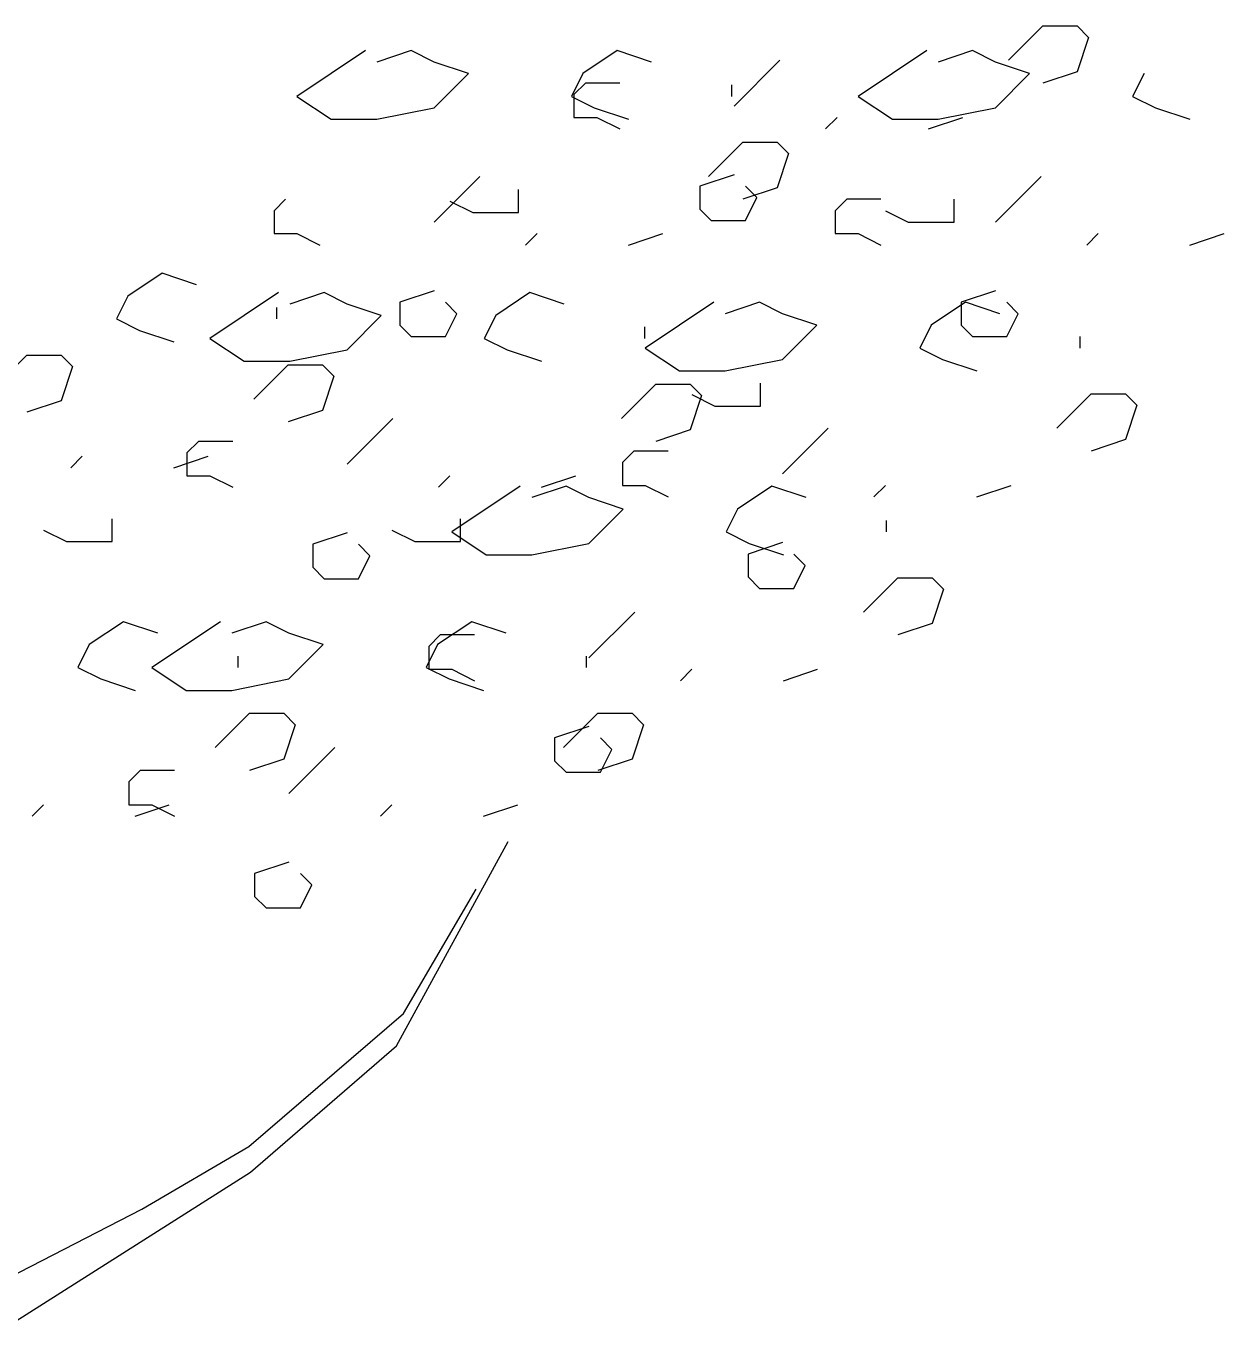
# Model space of a CAD drawing. Extents: x -2.01 to 2.14, y -0.01 to 5.58.
# Drawn here: x 0.534 to 1.217, y 3.852 to 4.591 of the extents above; entities that cross this region are included whole.
import ezdxf

# ---------------------------------------------------------------- set-up
doc = ezdxf.new("R2010")
doc.units = 0
doc.header["$LTSCALE"] = 25
doc.header["$MEASUREMENT"] = 0
doc.layers.get('0').update_dxf_attribs({"linetype": 'CONTINUOUS'})

msp = doc.modelspace()

# ---------------------------------------------------------------- linework, layer by layer
for p, q in [((1.09423, 4.57175), (1.11378, 4.59132)), ((1.11378, 4.59132), (1.13333, 4.59132)), ((1.13333, 4.59132), (1.13985, 4.58479)), ((1.13985, 4.58479), (1.13333, 4.56523)), ((0.72775, 4.57728), (0.68865, 4.55119)), ((0.75382, 4.57728), (0.73427, 4.57076)), ((0.76686, 4.57076), (0.75382, 4.57728)), ((0.87113, 4.57728), (0.85158, 4.56424)), ((0.89069, 4.57076), (0.87113, 4.57728)), ((1.0476, 4.57728), (1.0085, 4.55119)), ((1.07367, 4.57728), (1.05412, 4.57076)), ((1.08671, 4.57076), (1.07367, 4.57728)), ((0.78641, 4.56424), (0.76686, 4.57076)), ((0.96388, 4.57175), (0.93781, 4.54566)), ((1.10626, 4.56424), (1.08671, 4.57076)), ((0.76686, 4.54467), (0.78641, 4.56424)), ((0.85158, 4.56424), (0.84506, 4.55119)), ((1.08671, 4.54467), (1.10626, 4.56424)), ((1.13333, 4.56523), (1.11378, 4.5587)), ((1.17144, 4.56424), (1.16492, 4.55119)), ((0.85309, 4.5587), (0.84657, 4.55218)), ((0.87264, 4.5587), (0.85309, 4.5587)), ((0.93631, 4.55772), (0.93631, 4.55119)), ((0.68865, 4.55119), (0.7082, 4.53815)), ((0.84506, 4.55119), (0.8581, 4.54467)), ((0.84657, 4.55218), (0.84657, 4.53914)), ((1.0085, 4.55119), (1.02805, 4.53815)), ((1.16492, 4.55119), (1.17795, 4.54467)), ((0.73427, 4.53815), (0.76686, 4.54467)), ((0.8581, 4.54467), (0.87765, 4.53815)), ((1.05412, 4.53815), (1.08671, 4.54467)), ((1.17795, 4.54467), (1.1975, 4.53815)), ((0.7082, 4.53815), (0.73427, 4.53815)), ((0.84657, 4.53914), (0.8596, 4.53914)), ((0.8596, 4.53914), (0.87264, 4.53261)), ((0.99647, 4.53914), (0.98995, 4.53261)), ((1.02805, 4.53815), (1.05412, 4.53815)), ((1.04861, 4.53261), (1.06816, 4.53914)), ((0.92327, 4.50554), (0.94282, 4.5251)), ((0.94282, 4.5251), (0.96238, 4.5251)), ((0.96238, 4.5251), (0.96889, 4.51858)), ((0.96889, 4.51858), (0.96238, 4.49901)), ((0.79292, 4.50554), (0.76686, 4.47945)), ((0.93781, 4.50652), (0.91826, 4.5)), ((1.11278, 4.50554), (1.08671, 4.47945)), ((0.81498, 4.485), (0.81498, 4.49804)), ((0.91826, 4.5), (0.91826, 4.48696)), ((0.96238, 4.49901), (0.94282, 4.49249)), ((0.95085, 4.49348), (0.94433, 4.5)), ((0.68213, 4.49249), (0.67561, 4.48597)), ((0.77588, 4.49152), (0.78891, 4.485)), ((0.94433, 4.48043), (0.95085, 4.49348)), ((1.00198, 4.49249), (0.99547, 4.48597)), ((1.02153, 4.49249), (1.00198, 4.49249)), ((1.06315, 4.47948), (1.06315, 4.49252)), ((0.67561, 4.48597), (0.67561, 4.47292)), ((0.78891, 4.485), (0.81498, 4.485)), ((0.91826, 4.48696), (0.92478, 4.48043)), ((0.92478, 4.48043), (0.93781, 4.48043)), ((0.93781, 4.48043), (0.94433, 4.48043)), ((0.99547, 4.48597), (0.99547, 4.47292)), ((1.02404, 4.486), (1.03708, 4.47948)), ((0.67561, 4.47292), (0.68865, 4.47292)), ((0.68865, 4.47292), (0.70168, 4.4664)), ((0.82551, 4.47292), (0.81899, 4.4664)), ((0.87765, 4.4664), (0.8972, 4.47292)), ((0.99547, 4.47292), (1.0085, 4.47292)), ((1.0085, 4.47292), (1.02153, 4.4664)), ((1.03708, 4.47948), (1.06315, 4.47948)), ((1.14537, 4.47292), (1.13885, 4.4664)), ((1.1975, 4.4664), (1.21706, 4.47292)), ((0.61194, 4.45038), (0.59239, 4.43733)), ((0.63149, 4.44385), (0.61194, 4.45038)), ((0.59239, 4.43733), (0.58587, 4.42429)), ((0.67812, 4.43934), (0.63901, 4.41325)), ((0.70419, 4.43934), (0.68464, 4.43282)), ((0.71722, 4.43282), (0.70419, 4.43934)), ((0.76686, 4.44031), (0.7473, 4.43379)), ((0.8215, 4.43934), (0.80195, 4.4263)), ((0.84105, 4.43282), (0.8215, 4.43934)), ((1.08671, 4.44031), (1.06716, 4.43379)), ((0.67712, 4.43081), (0.67712, 4.42429)), ((0.73677, 4.4263), (0.71722, 4.43282)), ((0.7473, 4.43379), (0.7473, 4.42074)), ((0.77989, 4.42727), (0.77337, 4.43379)), ((0.92628, 4.43382), (0.88718, 4.40773)), ((0.95235, 4.43382), (0.9328, 4.4273)), ((0.96538, 4.4273), (0.95235, 4.43382)), ((1.06966, 4.43382), (1.05011, 4.42078)), ((1.06716, 4.43379), (1.06716, 4.42074)), ((1.08922, 4.4273), (1.06966, 4.43382)), ((1.09974, 4.42727), (1.09323, 4.43379)), ((0.58587, 4.42429), (0.59891, 4.41776)), ((0.71722, 4.40673), (0.73677, 4.4263)), ((0.77337, 4.41422), (0.77989, 4.42727)), ((0.80195, 4.4263), (0.79543, 4.41325)), ((0.98494, 4.42078), (0.96538, 4.4273)), ((1.09323, 4.41422), (1.09974, 4.42727)), ((0.59891, 4.41776), (0.61846, 4.41124)), ((0.7473, 4.42074), (0.75382, 4.41422)), ((0.75382, 4.41422), (0.76686, 4.41422)), ((0.76686, 4.41422), (0.77337, 4.41422)), ((0.88667, 4.41977), (0.88667, 4.41325)), ((0.96538, 4.40121), (0.98494, 4.42078)), ((1.05011, 4.42078), (1.04359, 4.40773)), ((1.06716, 4.42074), (1.07367, 4.41422)), ((1.07367, 4.41422), (1.08671, 4.41422)), ((1.08671, 4.41422), (1.09323, 4.41422)), ((1.13484, 4.41426), (1.13484, 4.40773)), ((0.63901, 4.41325), (0.65857, 4.40021)), ((0.68464, 4.40021), (0.71722, 4.40673)), ((0.79543, 4.41325), (0.80847, 4.40673)), ((0.80847, 4.40673), (0.82802, 4.40021)), ((0.88718, 4.40773), (0.90673, 4.39469)), ((1.04359, 4.40773), (1.05663, 4.40121)), ((0.51518, 4.38415), (0.53474, 4.40371)), ((0.53474, 4.40371), (0.55429, 4.40371)), ((0.55429, 4.40371), (0.5608, 4.39719)), ((0.65857, 4.40021), (0.68464, 4.40021)), ((0.9328, 4.39469), (0.96538, 4.40121)), ((1.05663, 4.40121), (1.07618, 4.39469)), ((0.5608, 4.39719), (0.55429, 4.37762)), ((0.66408, 4.37863), (0.68363, 4.3982)), ((0.68363, 4.3982), (0.70319, 4.3982)), ((0.70319, 4.3982), (0.7097, 4.39167)), ((0.7097, 4.39167), (0.70319, 4.37211)), ((0.90673, 4.39469), (0.9328, 4.39469)), ((0.87364, 4.36759), (0.89319, 4.38716)), ((0.89319, 4.38716), (0.91274, 4.38716)), ((0.91274, 4.38716), (0.91926, 4.38064)), ((0.95285, 4.37464), (0.95285, 4.38769)), ((0.55429, 4.37762), (0.53474, 4.3711)), ((0.91926, 4.38064), (0.91274, 4.36107)), ((0.91375, 4.38117), (0.92678, 4.37464)), ((1.1218, 4.36208), (1.14135, 4.38164)), ((1.14135, 4.38164), (1.16091, 4.38164)), ((1.16091, 4.38164), (1.16742, 4.37512)), ((0.70319, 4.37211), (0.68363, 4.36558)), ((0.92678, 4.37464), (0.95285, 4.37464)), ((1.16742, 4.37512), (1.16091, 4.35555)), ((0.74329, 4.36759), (0.71722, 4.3415)), ((0.99145, 4.36208), (0.96538, 4.33599)), ((0.91274, 4.36107), (0.89319, 4.35455)), ((1.16091, 4.35555), (1.14135, 4.34903)), ((0.6325, 4.35455), (0.62598, 4.34803)), ((0.62598, 4.34803), (0.62598, 4.33498)), ((0.65205, 4.35455), (0.6325, 4.35455)), ((0.88066, 4.34903), (0.87414, 4.34251)), ((0.90021, 4.34903), (0.88066, 4.34903)), ((0.56632, 4.34602), (0.5598, 4.33949)), ((0.61846, 4.33949), (0.63801, 4.34602)), ((0.87414, 4.34251), (0.87414, 4.32946)), ((0.62598, 4.33498), (0.63901, 4.33498)), ((0.63901, 4.33498), (0.65205, 4.32846)), ((0.77588, 4.33498), (0.76936, 4.32846)), ((0.82802, 4.32846), (0.84757, 4.33498)), ((0.81599, 4.32899), (0.77688, 4.3029)), ((0.84206, 4.32899), (0.8225, 4.32246)), ((0.85509, 4.32246), (0.84206, 4.32899)), ((0.87414, 4.32946), (0.88718, 4.32946)), ((0.88718, 4.32946), (0.90021, 4.32294)), ((0.95937, 4.32899), (0.93982, 4.31594)), ((0.97892, 4.32246), (0.95937, 4.32899)), ((1.02404, 4.32946), (1.01752, 4.32294)), ((1.07618, 4.32294), (1.09573, 4.32946)), ((0.87464, 4.31594), (0.85509, 4.32246)), ((0.58337, 4.2974), (0.58337, 4.31044)), ((0.7819, 4.2974), (0.7819, 4.31044)), ((0.85509, 4.29637), (0.87464, 4.31594)), ((0.93982, 4.31594), (0.9333, 4.3029)), ((0.54426, 4.30392), (0.5573, 4.2974)), ((0.74279, 4.30392), (0.75583, 4.2974)), ((0.77688, 4.3029), (0.79643, 4.28985)), ((0.9333, 4.3029), (0.94633, 4.29637)), ((1.02454, 4.30942), (1.02454, 4.3029)), ((0.5573, 4.2974), (0.58337, 4.2974)), ((0.71722, 4.30237), (0.69767, 4.29585)), ((0.69767, 4.29585), (0.69767, 4.2828)), ((0.73026, 4.28932), (0.72374, 4.29585)), ((0.75583, 4.2974), (0.7819, 4.2974)), ((0.8225, 4.28985), (0.85509, 4.29637)), ((0.96538, 4.29685), (0.94583, 4.29033)), ((0.94633, 4.29637), (0.96589, 4.28985)), ((0.72374, 4.27628), (0.73026, 4.28932)), ((0.79643, 4.28985), (0.8225, 4.28985)), ((0.94583, 4.29033), (0.94583, 4.27728)), ((0.97842, 4.28381), (0.9719, 4.29033)), ((0.69767, 4.2828), (0.70419, 4.27628)), ((0.9719, 4.27076), (0.97842, 4.28381)), ((0.70419, 4.27628), (0.71722, 4.27628)), ((0.71722, 4.27628), (0.72374, 4.27628)), ((0.94583, 4.27728), (0.95235, 4.27076)), ((1.01151, 4.25724), (1.03106, 4.27681)), ((1.03106, 4.27681), (1.05061, 4.27681)), ((1.05061, 4.27681), (1.05713, 4.27028)), ((0.95235, 4.27076), (0.96538, 4.27076)), ((0.96538, 4.27076), (0.9719, 4.27076)), ((1.05713, 4.27028), (1.05061, 4.25072)), ((0.58988, 4.25174), (0.57033, 4.23869)), ((0.60943, 4.24522), (0.58988, 4.25174)), ((0.64503, 4.25174), (0.60593, 4.22565)), ((0.6711, 4.25174), (0.65155, 4.24522)), ((0.68413, 4.24522), (0.6711, 4.25174)), ((0.78841, 4.25174), (0.76886, 4.23869)), ((0.80796, 4.24522), (0.78841, 4.25174)), ((0.88116, 4.25724), (0.85509, 4.23115)), ((0.70369, 4.23869), (0.68413, 4.24522)), ((0.77036, 4.24419), (0.76385, 4.23767)), ((0.78992, 4.24419), (0.77036, 4.24419)), ((1.05061, 4.25072), (1.03106, 4.24419)), ((0.57033, 4.23869), (0.56381, 4.22565)), ((0.68413, 4.21913), (0.70369, 4.23869)), ((0.76886, 4.23869), (0.76234, 4.22565)), ((0.76385, 4.23767), (0.76385, 4.22463)), ((0.65506, 4.23217), (0.65506, 4.22565)), ((0.85359, 4.23217), (0.85359, 4.22565)), ((0.56381, 4.22565), (0.57685, 4.21913)), ((0.60593, 4.22565), (0.62548, 4.2126)), ((0.76234, 4.22565), (0.77538, 4.21913)), ((0.76385, 4.22463), (0.77688, 4.22463)), ((0.77688, 4.22463), (0.78992, 4.2181)), ((0.91375, 4.22463), (0.90723, 4.2181)), ((0.96589, 4.2181), (0.98544, 4.22463)), ((0.57685, 4.21913), (0.5964, 4.2126)), ((0.65155, 4.2126), (0.68413, 4.21913)), ((0.77538, 4.21913), (0.79493, 4.2126)), ((0.62548, 4.2126), (0.65155, 4.2126)), ((0.64202, 4.17999), (0.66157, 4.19956)), ((0.66157, 4.19956), (0.68113, 4.19956)), ((0.68113, 4.19956), (0.68764, 4.19304)), ((0.84055, 4.17999), (0.8601, 4.19956)), ((0.8601, 4.19956), (0.87966, 4.19956)), ((0.87966, 4.19956), (0.88617, 4.19304)), ((0.68764, 4.19304), (0.68113, 4.17347)), ((0.85509, 4.19202), (0.83554, 4.18549)), ((0.88617, 4.19304), (0.87966, 4.17347)), ((0.83554, 4.18549), (0.83554, 4.17245)), ((0.86813, 4.17897), (0.86161, 4.18549)), ((0.7102, 4.17999), (0.68413, 4.1539)), ((0.86161, 4.16593), (0.86813, 4.17897)), ((0.68113, 4.17347), (0.66157, 4.16695)), ((0.83554, 4.17245), (0.84206, 4.16593)), ((0.87966, 4.17347), (0.8601, 4.16695)), ((0.59941, 4.16695), (0.59289, 4.16042)), ((0.61896, 4.16695), (0.59941, 4.16695)), ((0.84206, 4.16593), (0.85509, 4.16593)), ((0.85509, 4.16593), (0.86161, 4.16593)), ((0.59289, 4.16042), (0.59289, 4.14738)), ((0.54426, 4.14738), (0.53774, 4.14086)), ((0.59289, 4.14738), (0.60593, 4.14738)), ((0.5964, 4.14086), (0.61595, 4.14738)), ((0.60593, 4.14738), (0.61896, 4.14086)), ((0.74279, 4.14738), (0.73627, 4.14086)), ((0.79493, 4.14086), (0.81448, 4.14738)), ((0.74537, 4.01004), (0.80909, 4.12648)), ((0.68413, 4.11477), (0.66458, 4.10825)), ((0.66458, 4.10825), (0.66458, 4.0952)), ((0.69717, 4.10172), (0.69065, 4.10825)), ((0.69065, 4.08868), (0.69717, 4.10172)), ((0.74949, 4.02853), (0.79073, 4.09936)), ((0.66458, 4.0952), (0.6711, 4.08868)), ((0.6711, 4.08868), (0.68413, 4.08868)), ((0.68413, 4.08868), (0.69065, 4.08868)), ((0.66134, 3.95259), (0.74949, 4.02853)), ((0.66225, 3.93795), (0.74537, 4.01004)), ((0.60026, 3.91695), (0.66134, 3.95259)), ((0.5265, 3.852), (0.66225, 3.93795)), ((0.51496, 3.87308), (0.60026, 3.91695))]:
    msp.add_line(p, q)

doc.saveas('drawing.dxf')
